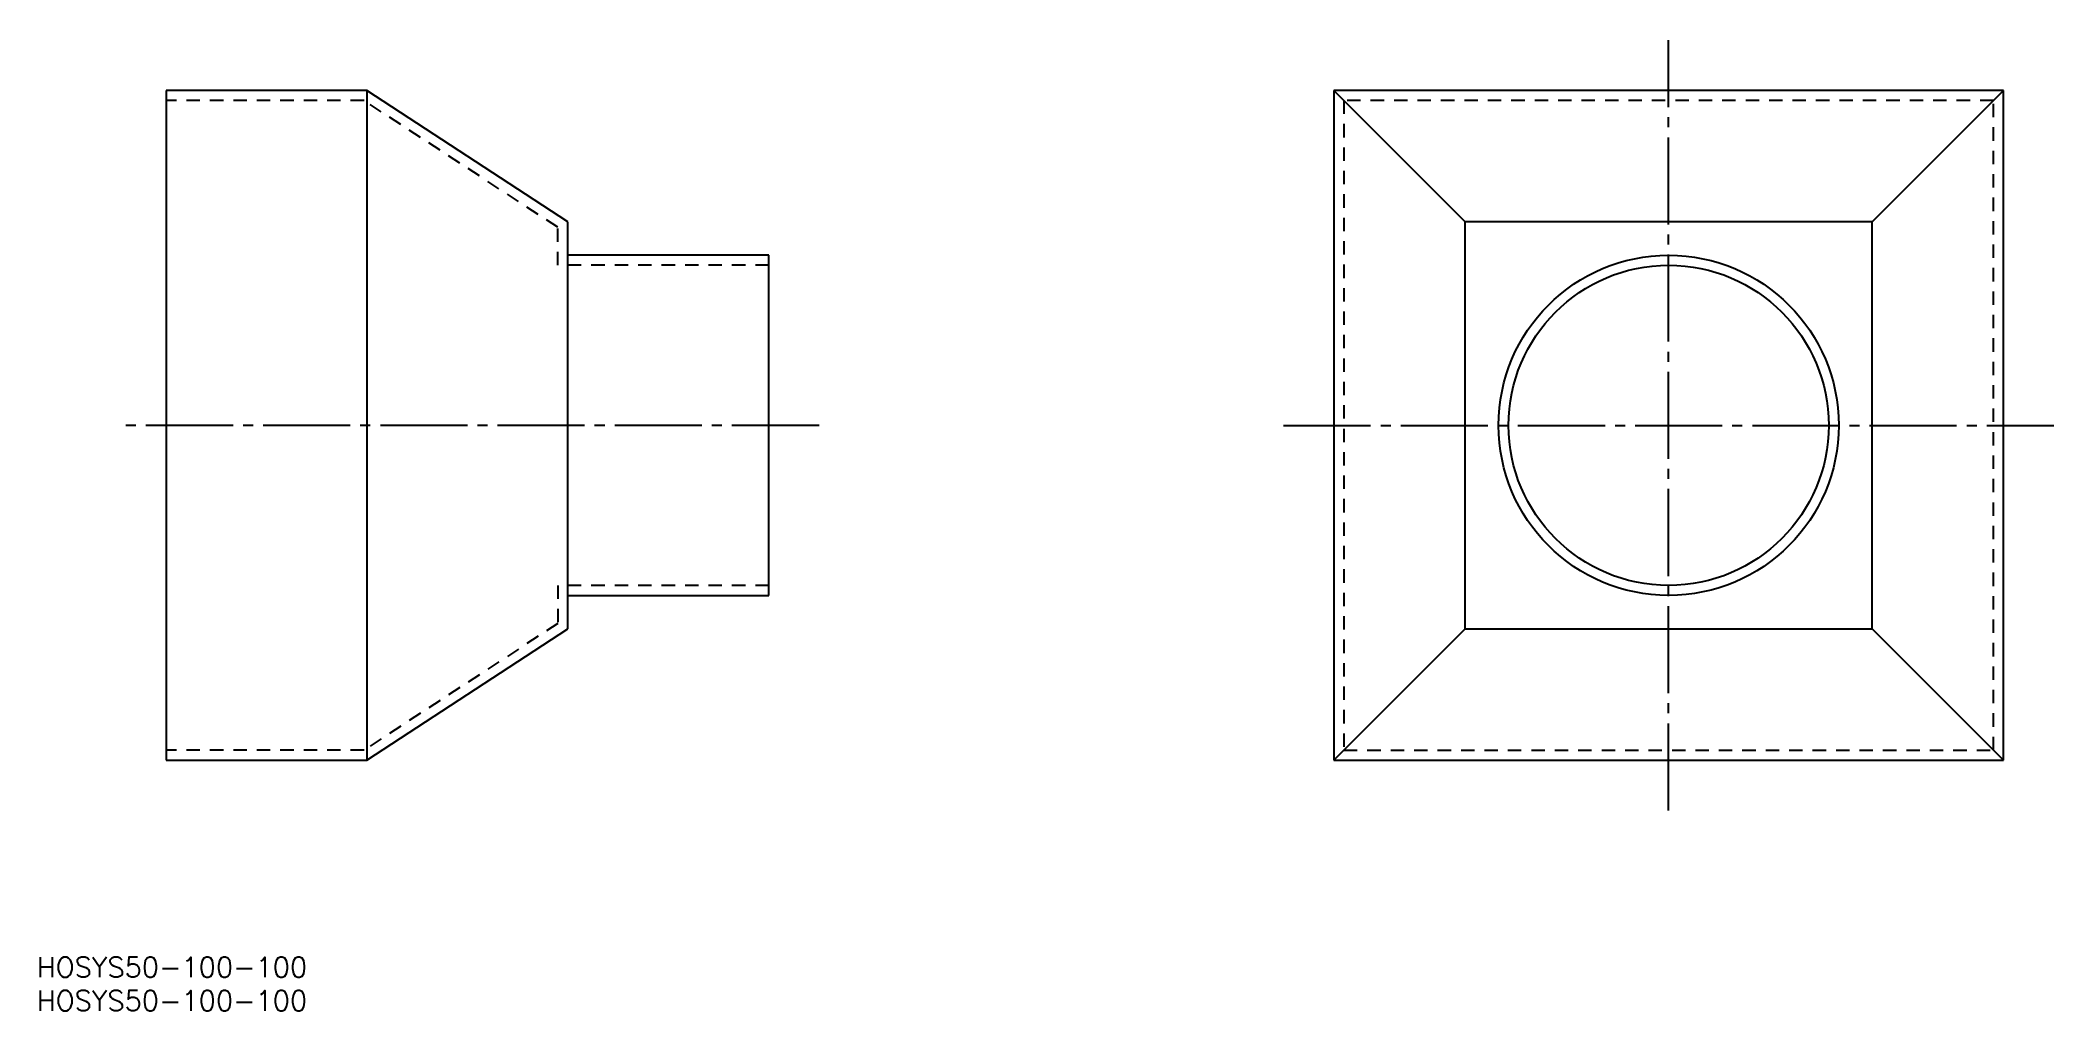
# Model space of a CAD drawing. Extents: x 82 to 383, y 162 to 307.
import ezdxf

# ---------------------------------------------------------------- set-up
doc = ezdxf.new("R2010")
doc.units = 0
doc.linetypes.add('CENTER', pattern=[17.5, 13, -1.5, 1.5, -1.5])
doc.linetypes.add('DASHED', pattern=[3.5, 2, -1.5])
doc.layers.get('0').update_dxf_attribs({"linetype": 'CONTINUOUS'})
doc.layers.add('CENTER', color=1, linetype='CENTER')
doc.styles.get("Standard").update_dxf_attribs({"font": 'txt.shx', "bigfont": '@extfont2.shx'})

msp = doc.modelspace()

# ---------------------------------------------------------------- linework, layer by layer
at = {"color": 7, "linetype": 'CONTINUOUS'}
for p, q in [((130.84, 299.15), (100.84, 299.15)), ((100.84, 299.15), (100.84, 199.15)), ((130.84, 299.15), (130.84, 199.15)), ((160.84, 279.55), (130.84, 299.15)), ((275.21, 299.15), (275.21, 199.15)), ((375.21, 299.15), (275.21, 299.15)), ((294.81, 279.55), (275.21, 299.15)), ((355.61, 279.55), (375.21, 299.15)), ((375.21, 199.15), (375.21, 299.15)), ((160.84, 218.75), (160.84, 279.55)), ((294.81, 218.75), (294.81, 279.55)), ((355.61, 279.55), (294.81, 279.55)), ((355.61, 218.75), (355.61, 279.55)), ((190.84, 274.55), (160.84, 274.55)), ((190.84, 223.75), (190.84, 274.55)), ((160.84, 223.75), (190.84, 223.75)), ((130.84, 199.15), (160.84, 218.75)), ((294.81, 218.75), (275.21, 199.15)), ((294.81, 218.75), (355.61, 218.75)), ((355.61, 218.75), (375.21, 199.15)), ((100.84, 199.15), (130.84, 199.15)), ((275.21, 199.15), (375.21, 199.15))]:
    msp.add_line(p, q, dxfattribs=at)
at = {"color": 3, "linetype": 'DASHED'}
for p, q in [((130.4, 297.65), (100.84, 297.65)), ((159.34, 278.74), (130.4, 297.65)), ((276.71, 297.65), (276.71, 200.65)), ((373.71, 297.65), (276.71, 297.65)), ((373.71, 200.65), (373.71, 297.65)), ((159.34, 273.05), (159.34, 278.74)), ((190.84, 273.05), (159.34, 273.05)), ((190.84, 225.25), (159.34, 225.25)), ((159.34, 225.25), (159.34, 219.56)), ((159.34, 219.56), (130.4, 200.65)), ((130.4, 200.65), (100.84, 200.65)), ((276.71, 200.65), (373.71, 200.65))]:
    msp.add_line(p, q, dxfattribs=at)
at = {"color": 7, "linetype": 'CONTINUOUS'}
for radius in [25.4, 23.9]:
    msp.add_circle((325.21, 249.15), radius, dxfattribs=at)
at = {"layer": 'CENTER', "color": 1, "linetype": 'CENTER'}
for p, q in [((325.21, 191.65), (325.21, 306.65)), ((198.34, 249.15), (93.34, 249.15)), ((267.71, 249.15), (382.71, 249.15))]:
    msp.add_line(p, q, dxfattribs=at)

# ---------------------------------------------------------------- texts
at = {"color": 7, "linetype": 'CONTINUOUS'}
for p in [(81.54, 166.74), (81.54, 161.74)]:
    msp.add_text('HOSYS50-100-100', height=3, dxfattribs=at).set_placement(p)

doc.saveas('drawing.dxf')
